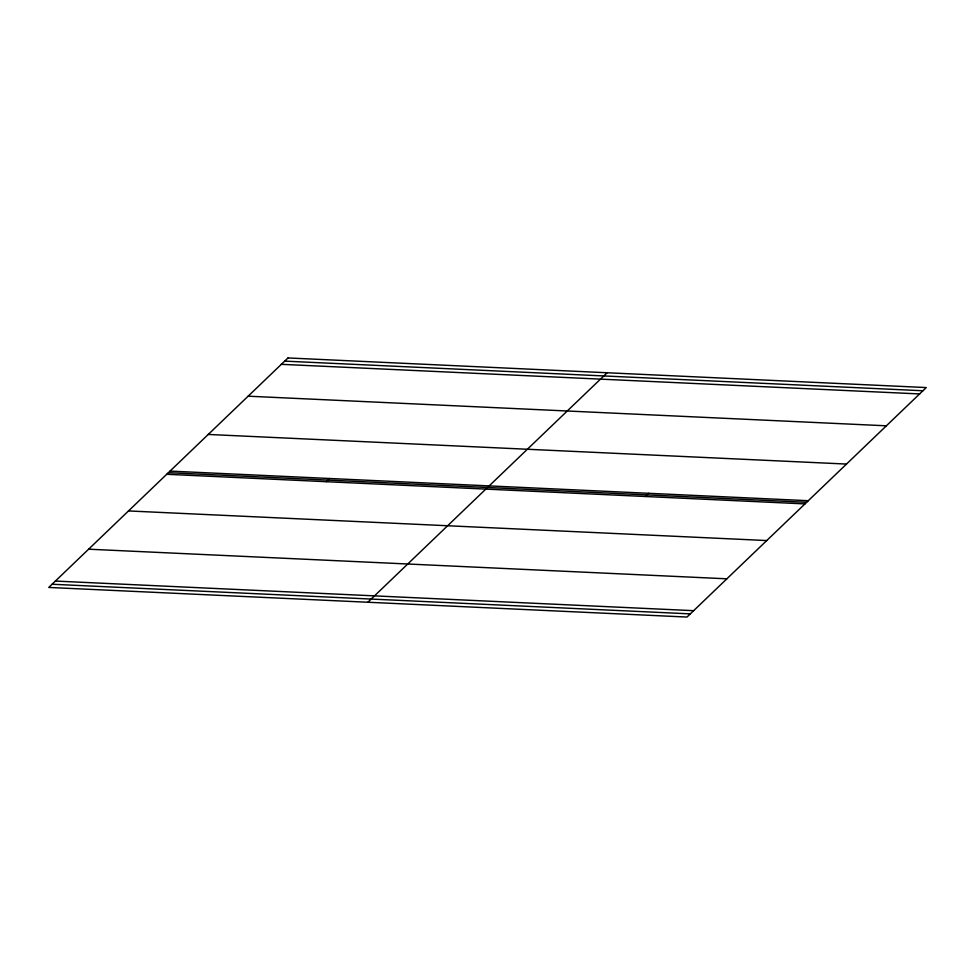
<?xml version="1.0" encoding="UTF-8"?>
<svg xmlns="http://www.w3.org/2000/svg" width="975" height="975" viewBox="0 0 975 975"><rect width="100%" height="100%" fill="white"/><g stroke="black" fill="none" stroke-linecap="round" stroke-linejoin="round"><path stroke-width="1.46" d="M326.284 481.687L329.599 478.506M367.867 602.245L607.133 372.755M645.401 496.494L648.716 493.313M284.688 361.128L922.923 390.756M281.361 364.321L919.608 393.937M248.125 396.191L886.372 425.807M208.26 434.448L846.495 464.063M170.04 471.096L808.287 500.711M168.382 472.692L806.618 502.308M166.713 474.289L804.96 503.904M128.505 510.937L766.74 540.552M88.627 549.193L726.875 578.809M55.392 581.063L693.639 610.679M52.077 584.244L690.312 613.872M288.003 357.947L48.75 587.438L686.997 617.053L926.25 387.562L288.003 357.947"/></g></svg>
